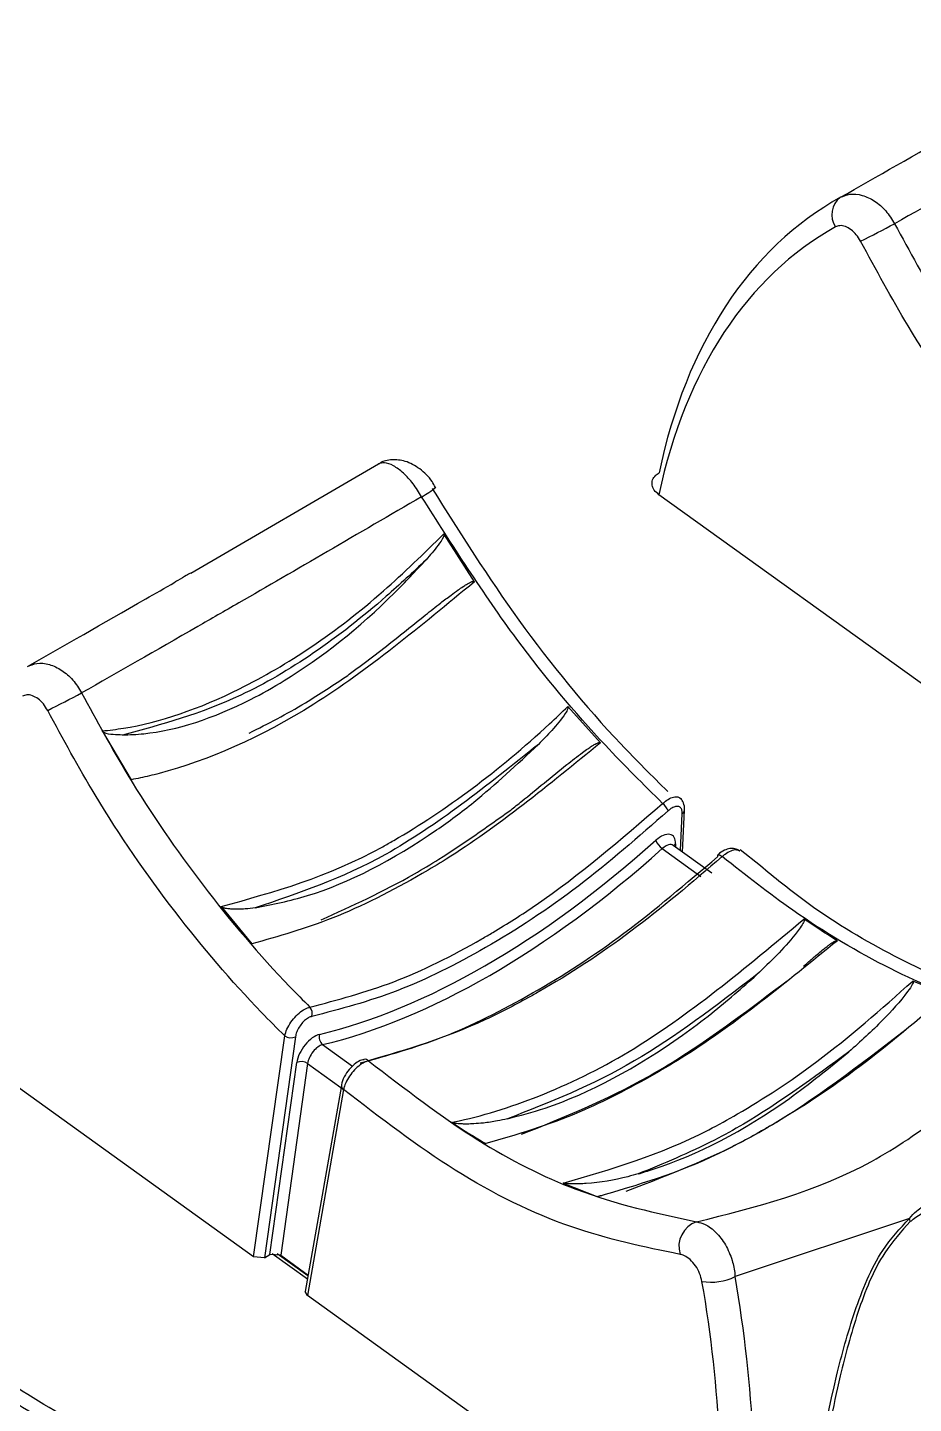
# Model space of a CAD drawing. Header units: inches. Extents: x 1.2 to 43.4, y 1.7 to 28.6.
# Drawn here: x 6.631 to 7.161, y 12.327 to 13.151 of the extents above; entities that cross this region are included whole.
import ezdxf

# ---------------------------------------------------------------- set-up
doc = ezdxf.new("R2010")
doc.units = ezdxf.units.IN
doc.header["$MEASUREMENT"] = 0

msp = doc.modelspace()

# ---------------------------------------------------------------- linework, layer by layer
for p, q in [((6.72834, 12.82424), (6.84084, 12.88963)), ((7.25315, 12.69555), (7.0089, 12.87119)), ((6.8983, 12.81897), (6.88004, 12.84778)), ((6.97382, 12.72249), (6.95429, 12.74421)), ((6.6753, 12.72959), (6.69272, 12.70033)), ((7.02179, 12.6579), (7.02288, 12.68011)), ((7.023, 12.65703), (7.02424, 12.68214)), ((7.01088, 12.65906), (7.03409, 12.64238)), ((7.01756, 12.66094), (7.01744, 12.661)), ((7.04063, 12.64435), (7.01751, 12.66097)), ((7.01882, 12.66186), (7.01873, 12.6601)), ((7.06968, 12.64867), (7.05748, 12.65831)), ((6.74652, 12.62437), (6.76499, 12.602)), ((6.76604, 12.41435), (6.52178, 12.58999)), ((7.18159, 12.57129), (7.1611, 12.57971)), ((6.76604, 12.41435), (6.78463, 12.54686)), ((6.79108, 12.54629), (6.77251, 12.41391)), ((6.80739, 12.54159), (6.82537, 12.52866)), ((6.77577, 12.41579), (6.79191, 12.53087)), ((6.79837, 12.53031), (6.78224, 12.41535)), ((6.79837, 12.53031), (6.81838, 12.51591)), ((6.81861, 12.51719), (6.79697, 12.39368)), ((6.81991, 12.51471), (6.79826, 12.39117)), ((6.95153, 12.45865), (6.97222, 12.45037)), ((7.15895, 12.43738), (7.05453, 12.40254)), ((6.77251, 12.41391), (6.76604, 12.41435)), ((6.77251, 12.41391), (6.77577, 12.41579)), ((6.78224, 12.41535), (6.77577, 12.41579)), ((6.77719, 12.41632), (6.79828, 12.40115)), ((6.7986, 12.40301), (6.78017, 12.41626)), ((6.78224, 12.41535), (6.79869, 12.40351)), ((6.79826, 12.39117), (6.79697, 12.39368)), ((7.04252, 12.21554), (6.79826, 12.39117))]:
    msp.add_line(p, q)
at = {"flags": 128}
msp.add_lwpolyline([(7.04414, 12.65524), (7.04423, 12.65531), (7.04457, 12.6554), (7.04502, 12.65533), (7.04557, 12.65512), (7.04618, 12.65477), (7.04684, 12.65429)], dxfattribs=at)
for centre, radius, start, end in [((7.12557, 13.03899), 0.0131, 127.16694, 213.88812), ((6.53104, 14.20772), 1.32734, 296.81052, 297.79995), ((6.84707, 12.90804), 0.04282, 297.3183, 310.98763), ((6.04393, 13.92652), 1.32734, 296.81052, 297.79995), ((7.00452, 12.6778), 0.01061, 21.58352, 51.65663), ((7.02163, 12.68242), 0.00263, 298.52795, 353.12018), ((7.01678, 12.66756), 0.01034, 199.66324, 235.23876), ((7.02035, 12.65926), 0.00302, 120.53146, 150.52482), ((7.04494, 12.65462), 0.00101, 142.1057, 203.26516), ((6.79544, 12.56027), 0.00575, 341.64453, 41.81688), ((6.78838, 12.55248), 0.00675, 236.30782, 293.64482), ((6.81096, 12.54603), 0.0057, 162.53574, 231.18198), ((6.79462, 12.52469), 0.00675, 56.30148, 113.65444), ((6.83272, 12.52965), 0.00314, 46.51717, 100.38599), ((6.82127, 12.517), 0.00267, 175.72769, 239.29038), ((7.1394, 12.43025), 0.0208, 14.67534, 20.01971), ((7.03653, 12.42054), 0.01568, 108.75919, 197.27757), ((7.04012, 12.43228), 0.03305, 260.54854, 295.84023)]:
    msp.add_arc(centre, radius, start, end)
for centre, major_axis, ratio, start_param, end_param in [((7.34958, 12.61704), (-0.22784, 0.4346), 0.609477, 0.015514, 0.635757), ((7.33951, 12.61176), (-0.22063, 0.42218), 0.610422, 0.01635, 0.636592), ((7.00903, 12.65569), (0.00789, 0.0113), 0.513883, 5.597097, 7.424621), ((6.93927, 12.9493), (0.26826, 0.38406), 0.513883, 3.664852, 4.283029), ((6.9425, 12.94705), (0.27095, 0.38779), 0.513775, 3.664923, 4.2831), ((7.01226, 12.65343), (0.00521, 0.00757), 0.519406, 6.272431, 7.420905), ((6.80159, 12.53593), (0.00789, 0.0113), 0.513883, 0.52326, 2.350784), ((6.80482, 12.53368), (0.00521, 0.00757), 0.519406, 0.519543, 2.347068), ((6.61192, 12.49743), (-0.28211, 0.53984), 0.610422, 3.882904, 4.230235), ((6.62199, 12.50271), (-0.28932, 0.55226), 0.609678, 3.882247, 4.229577)]:
    msp.add_ellipse(centre, major_axis=major_axis, ratio=ratio, start_param=start_param, end_param=end_param)
for points, knots in [([(7.35384, 13.1512), (7.31589, 13.12909), (7.2684, 13.10142), (7.20057, 13.06241), (7.17199, 13.04609), (7.1501, 13.03358)], [0, 0, 0, 0, 0.481828, 0.603063, 1, 1, 1, 1]), ([(7.11766, 13.04943), (7.13978, 13.06205), (7.16663, 13.07736), (7.20003, 13.09655), (7.2059, 13.09992)], [0, 0, 0, 0, 0.824174, 1, 1, 1, 1]), ([(7.11766, 13.04943), (7.11947, 13.05019), (7.12343, 13.05183), (7.13068, 13.05108), (7.1382, 13.04755), (7.14513, 13.04162), (7.14844, 13.03627), (7.1501, 13.03358)], [0, 0, 0, 0, 0.178684, 0.389457, 0.593993, 0.796184, 1, 1, 1, 1]), ([(7.12973, 13.02307), (7.12892, 13.02443), (7.1273, 13.02714), (7.12403, 13.03022), (7.12056, 13.03214), (7.11726, 13.0327), (7.1155, 13.03201), (7.11469, 13.03169)], [0, 0, 0, 0, 0.200876, 0.401617, 0.606568, 0.819277, 1, 1, 1, 1]), ([(7.1501, 13.03358), (7.15909, 13.01702), (7.18095, 12.97676), (7.22245, 12.91665), (7.26048, 12.8718), (7.28279, 12.84937), (7.28684, 12.84531)], [0, 0, 0, 0, 0.23639, 0.574702, 0.922827, 1, 1, 1, 1]), ([(7.27175, 12.82807), (7.26711, 12.8327), (7.24421, 12.85563), (7.20462, 12.90219), (7.16184, 12.96393), (7.13898, 13.00604), (7.12973, 13.02307)], [0, 0, 0, 0, 0.085075, 0.420489, 0.765632, 1, 1, 1, 1]), ([(6.86672, 12.87), (6.86505, 12.87267), (6.86171, 12.878), (6.85572, 12.88448), (6.84976, 12.88891), (6.84449, 12.89081), (6.84199, 12.89), (6.84084, 12.88963)], [0, 0, 0, 0, 0.203816, 0.406008, 0.610545, 0.821318, 1, 1, 1, 1]), ([(6.87496, 12.8756), (6.87432, 12.87678), (6.87197, 12.88112), (6.86581, 12.88702), (6.8575, 12.89159), (6.84919, 12.89242), (6.84344, 12.89148), (6.84125, 12.88974), (6.841, 12.88953)], [0, 0, 0, 0, 0.093418, 0.344977, 0.591035, 0.791068, 0.975801, 1, 1, 1, 1]), ([(7.0089, 12.87119), (7.00788, 12.87207), (7.00584, 12.87383), (7.00457, 12.877), (7.00487, 12.88012), (7.00651, 12.88263), (7.00827, 12.88381), (7.00897, 12.88427)], [0, 0, 0, 0, 0.21483, 0.429693, 0.644209, 0.858614, 1, 1, 1, 1]), ([(6.87299, 12.87486), (6.88982, 12.84816), (6.92411, 12.79374), (6.9735, 12.7337), (7.0048, 12.7026), (7.01419, 12.69327)], [0, 0, 0, 0, 0.402745, 0.820825, 1, 1, 1, 1]), ([(6.86672, 12.87), (6.82878, 12.84789), (6.78129, 12.82022), (6.71346, 12.78121), (6.68488, 12.76488), (6.66298, 12.75238)], [0, 0, 0, 0, 0.481828, 0.603061, 1, 1, 1, 1]), ([(7.0111, 12.68613), (6.99959, 12.69757), (6.96921, 12.72774), (6.91866, 12.78806), (6.88513, 12.84095), (6.86672, 12.87)], [0, 0, 0, 0, 0.215853, 0.569407, 1, 1, 1, 1]), ([(6.6753, 12.72959), (6.6795, 12.73009), (6.7053, 12.73311), (6.76145, 12.75256), (6.8285, 12.79729), (6.86804, 12.83603), (6.88004, 12.84778)], [0, 0, 0, 0, 0.066937, 0.41117, 0.821319, 1, 1, 1, 1]), ([(6.88004, 12.84778), (6.88008, 12.8477), (6.88016, 12.8475), (6.88011, 12.84683), (6.87919, 12.84444), (6.87556, 12.83931), (6.8718, 12.83497), (6.86933, 12.83212)], [0, 0, 0, 0, 0.013155, 0.033549, 0.099387, 0.40797, 1, 1, 1, 1]), ([(6.86933, 12.83212), (6.86144, 12.82474), (6.82547, 12.79111), (6.76159, 12.74701), (6.71081, 12.7334), (6.68753, 12.72715)], [0, 0, 0, 0, 0.132151, 0.602043, 1, 1, 1, 1]), ([(6.68753, 12.72715), (6.6917, 12.72734), (6.7153, 12.72837), (6.74866, 12.73942), (6.79976, 12.7681), (6.83614, 12.79666), (6.86309, 12.82545), (6.86933, 12.83212)], [0, 0, 0, 0, 0.076488, 0.432336, 0.539721, 0.893345, 1, 1, 1, 1]), ([(6.72834, 12.82424), (6.7275, 12.82376), (6.72551, 12.82263), (6.72195, 12.82059), (6.71942, 12.8191), (6.71878, 12.81872)], [0, 0, 0, 0, 0.350004, 0.834642, 1, 1, 1, 1]), ([(6.63054, 12.76823), (6.65267, 12.78085), (6.67952, 12.79616), (6.71291, 12.81534), (6.71878, 12.81872)], [0, 0, 0, 0, 0.824173, 1, 1, 1, 1]), ([(6.8983, 12.81897), (6.86614, 12.79234), (6.80144, 12.73877), (6.73617, 12.71096), (6.70185, 12.70218), (6.69633, 12.70107), (6.69272, 12.70033)], [0, 0, 0, 0, 0.45231, 0.909806, 0.941019, 1, 1, 1, 1]), ([(6.82238, 12.76293), (6.82458, 12.76454), (6.83559, 12.77258), (6.85106, 12.78473), (6.86752, 12.79793), (6.87707, 12.80552), (6.88361, 12.81055), (6.88809, 12.81384), (6.89116, 12.81595), (6.89329, 12.8173), (6.89477, 12.81815), (6.89581, 12.81867), (6.89655, 12.81897), (6.89714, 12.81916), (6.89759, 12.81924), (6.89794, 12.81921), (6.89814, 12.81914), (6.89826, 12.81904), (6.8983, 12.81899), (6.8983, 12.81897)], [0, 0, 0, 0, 0.091003, 0.455538, 0.633541, 0.753182, 0.833288, 0.886894, 0.922829, 0.947016, 0.963374, 0.974519, 0.98219, 0.987544, 0.993251, 0.995589, 0.997954, 0.999545, 1, 1, 1, 1]), ([(6.63054, 12.76823), (6.63236, 12.76898), (6.63631, 12.77063), (6.64357, 12.76987), (6.65109, 12.76635), (6.65802, 12.76042), (6.66132, 12.75506), (6.66298, 12.75238)], [0, 0, 0, 0, 0.178682, 0.389455, 0.593993, 0.796184, 1, 1, 1, 1]), ([(6.76344, 12.72832), (6.77459, 12.73398), (6.79398, 12.74383), (6.81391, 12.75723), (6.82238, 12.76293)], [0, 0, 0, 0, 0.575004, 1, 1, 1, 1]), ([(6.64262, 12.74186), (6.64181, 12.74322), (6.64019, 12.74594), (6.63692, 12.74902), (6.63344, 12.75094), (6.63015, 12.7515), (6.62839, 12.7508), (6.62758, 12.75048)], [0, 0, 0, 0, 0.200876, 0.401617, 0.606568, 0.819277, 1, 1, 1, 1]), ([(6.66298, 12.75238), (6.67198, 12.73582), (6.69384, 12.69555), (6.73534, 12.63545), (6.77337, 12.59059), (6.79568, 12.56817), (6.79973, 12.5641)], [0, 0, 0, 0, 0.2363896, 0.5747024, 0.9228274, 1, 1, 1, 1]), ([(6.78463, 12.54686), (6.78, 12.5515), (6.75709, 12.57443), (6.71751, 12.62098), (6.67473, 12.68272), (6.65186, 12.72483), (6.64262, 12.74186)], [0, 0, 0, 0, 0.085075, 0.420489, 0.765632, 1, 1, 1, 1]), ([(6.74652, 12.62437), (6.77838, 12.63312), (6.81229, 12.64243), (6.87896, 12.68044), (6.91693, 12.70862), (6.95065, 12.74074), (6.95429, 12.74421)], [0, 0, 0, 0, 0.473156, 0.503815, 0.94637, 1, 1, 1, 1]), ([(6.95429, 12.74421), (6.95433, 12.74416), (6.95442, 12.74401), (6.95445, 12.74357), (6.95409, 12.74217), (6.95109, 12.73728), (6.94509, 12.73015), (6.93939, 12.72432), (6.93668, 12.72155)], [0, 0, 0, 0, 0.007118, 0.017078, 0.044401, 0.156035, 0.599099, 1, 1, 1, 1]), ([(6.68753, 12.72715), (6.68567, 12.72722), (6.68194, 12.72736), (6.67806, 12.72766), (6.67579, 12.72907), (6.67549, 12.72931), (6.67534, 12.72953), (6.6753, 12.72959)], [0, 0, 0, 0, 0.465924, 0.933707, 0.960491, 0.987521, 1, 1, 1, 1]), ([(6.97382, 12.72249), (6.94288, 12.69719), (6.90708, 12.66792), (6.85354, 12.636), (6.81339, 12.61559), (6.78091, 12.60647), (6.76499, 12.602)], [0, 0, 0, 0, 0.428706, 0.496172, 0.752972, 1, 1, 1, 1]), ([(6.93668, 12.72155), (6.90598, 12.69698), (6.84845, 12.65094), (6.79286, 12.63227), (6.76694, 12.62357)], [0, 0, 0, 0, 0.533597, 1, 1, 1, 1]), ([(6.76694, 12.62357), (6.7773, 12.62562), (6.81157, 12.63242), (6.85714, 12.65635), (6.90373, 12.69069), (6.92384, 12.70952), (6.93668, 12.72155)], [0, 0, 0, 0, 0.1942235, 0.641954, 0.7712918, 1, 1, 1, 1]), ([(6.92014, 12.6822), (6.92233, 12.68396), (6.93333, 12.69278), (6.94744, 12.70454), (6.96089, 12.71512), (6.96591, 12.71873), (6.96827, 12.72031), (6.96992, 12.72132), (6.97108, 12.72194), (6.97191, 12.72232), (6.97257, 12.72256), (6.97306, 12.72267), (6.97345, 12.72267), (6.97368, 12.72261), (6.97378, 12.72252), (6.97382, 12.72249)], [0, 0, 0, 0, 0.129538, 0.648396, 0.820156, 0.877625, 0.916416, 0.942713, 0.960627, 0.972932, 0.981484, 0.990424, 0.994075, 0.997774, 1, 1, 1, 1]), ([(6.79973, 12.5641), (6.8163, 12.56842), (6.84945, 12.57705), (6.88715, 12.59579), (6.91581, 12.61258), (6.95216, 12.63549), (6.98595, 12.66452), (7.0111, 12.68613)], [0, 0, 0, 0, 0.24841, 0.496821, 0.527006, 0.647843, 1, 1, 1, 1]), ([(7.0111, 12.68613), (7.01224, 12.68704), (7.0145, 12.68885), (7.01772, 12.69013), (7.02026, 12.69031), (7.02123, 12.68947), (7.02164, 12.6891)], [0, 0, 0, 0, 0.267155, 0.534211, 0.800943, 1, 1, 1, 1]), ([(7.02288, 12.68011), (7.02288, 12.68058), (7.02287, 12.68186), (7.02222, 12.68343), (7.02083, 12.68441), (7.01891, 12.68444), (7.01667, 12.68358), (7.01515, 12.68233), (7.01439, 12.68171)], [0, 0, 0, 0, 0.108564, 0.292204, 0.471509, 0.647887, 0.823947, 1, 1, 1, 1]), ([(7.02164, 12.6891), (7.02184, 12.68903), (7.02211, 12.68893), (7.02219, 12.68862), (7.02221, 12.68854)], [0, 0, 0, 0, 0.725078, 1, 1, 1, 1]), ([(7.02416, 12.68212), (7.0242, 12.6823), (7.02448, 12.68384), (7.02375, 12.68624), (7.02269, 12.68862), (7.02174, 12.68921), (7.02171, 12.68922)], [0, 0, 0, 0, 0.0654628, 0.570659, 0.9891449, 1, 1, 1, 1]), ([(7.01439, 12.68171), (6.99659, 12.66612), (6.96047, 12.63447), (6.90563, 12.59874), (6.85138, 12.57159), (6.81789, 12.56288), (6.8009, 12.55846)], [0, 0, 0, 0, 0.247957, 0.503298, 0.748099, 1, 1, 1, 1]), ([(6.80653, 12.61641), (6.82501, 12.62478), (6.84817, 12.63528), (6.8864, 12.65824), (6.90572, 12.67196), (6.92014, 12.6822)], [0, 0, 0, 0, 0.499888, 0.626785, 1, 1, 1, 1]), ([(7.05737, 12.65745), (7.0573, 12.65753), (7.05657, 12.65842), (7.05435, 12.65911), (7.05127, 12.65922), (7.04791, 12.65804), (7.04542, 12.65659), (7.04421, 12.65529), (7.04415, 12.65522)], [0, 0, 0, 0, 0.02073, 0.241941, 0.444683, 0.678766, 0.982522, 1, 1, 1, 1]), ([(6.82992, 12.53063), (6.84624, 12.53512), (6.87934, 12.54422), (6.93292, 12.57109), (6.98856, 12.6069), (7.02535, 12.63829), (7.044, 12.65422)], [0, 0, 0, 0, 0.243758, 0.494259, 0.743515, 1, 1, 1, 1]), ([(7.04684, 12.65429), (7.02864, 12.63876), (6.99225, 12.60771), (6.95311, 12.58241), (6.92416, 12.5661), (6.88888, 12.54772), (6.85785, 12.53865), (6.83488, 12.53193)], [0, 0, 0, 0, 0.252922, 0.505843, 0.535964, 0.656537, 1, 1, 1, 1]), ([(7.05707, 12.65768), (7.0564, 12.65797), (7.05502, 12.65859), (7.05194, 12.65781), (7.04908, 12.65618), (7.04739, 12.65475), (7.04684, 12.65429)], [0, 0, 0, 0, 0.27288, 0.566395, 0.859061, 1, 1, 1, 1]), ([(7.23964, 12.55555), (7.2276, 12.55812), (7.19788, 12.56448), (7.14725, 12.58576), (7.09435, 12.6168), (7.06091, 12.64318), (7.04684, 12.65429)], [0, 0, 0, 0, 0.196948, 0.486122, 0.783685, 1, 1, 1, 1]), ([(7.2486, 12.55951), (7.24773, 12.55957), (7.23192, 12.56071), (7.1976, 12.57222), (7.14702, 12.59497), (7.10373, 12.62092), (7.07814, 12.64177), (7.06968, 12.64867)], [0, 0, 0, 0, 0.016398, 0.30019, 0.579936, 0.861127, 1, 1, 1, 1]), ([(6.76694, 12.62357), (6.76498, 12.62332), (6.76151, 12.62289), (6.757, 12.62269), (6.75372, 12.62274), (6.75147, 12.62292), (6.74992, 12.62313), (6.74884, 12.62334), (6.74808, 12.62354), (6.74749, 12.62375), (6.74706, 12.62394), (6.74676, 12.62415), (6.74661, 12.62427), (6.74654, 12.62435), (6.74652, 12.62437)], [0, 0, 0, 0, 0.2985044, 0.5281927, 0.6830243, 0.7873203, 0.8575975, 0.9050391, 0.9371796, 0.9591231, 0.9814322, 0.9902008, 0.9968866, 1, 1, 1, 1]), ([(6.88468, 12.49497), (6.88518, 12.49507), (6.90205, 12.49849), (6.93702, 12.50935), (7.00785, 12.54338), (7.06091, 12.58773), (7.09579, 12.61689)], [0, 0, 0, 0, 0.007573, 0.255602, 0.510614, 1, 1, 1, 1]), ([(7.09579, 12.61689), (7.09583, 12.61685), (7.09593, 12.61676), (7.096, 12.61649), (7.09591, 12.61564), (7.09431, 12.61245), (7.08564, 12.60085), (7.07565, 12.59127), (7.06765, 12.58361)], [0, 0, 0, 0, 0.0044338, 0.0101738, 0.0210065, 0.0680576, 0.2539981, 1, 1, 1, 1]), ([(7.1158, 12.60386), (7.11535, 12.60413), (7.10933, 12.60785), (7.10266, 12.61219), (7.09644, 12.61644), (7.09579, 12.61689)], [0, 0, 0, 0, 0.0662715, 0.9017691, 1, 1, 1, 1]), ([(7.1158, 12.60386), (7.08524, 12.57894), (7.04853, 12.549), (6.99709, 12.51838), (6.95604, 12.49713), (6.92371, 12.48766), (6.90526, 12.48226)], [0, 0, 0, 0, 0.4203185, 0.5050783, 0.7177236, 1, 1, 1, 1]), ([(7.09553, 12.58855), (7.09683, 12.5897), (7.09975, 12.59227), (7.10386, 12.59579), (7.10748, 12.59877), (7.11, 12.60073), (7.11176, 12.602), (7.11299, 12.60282), (7.11387, 12.60334), (7.11457, 12.60368), (7.11508, 12.60388), (7.11547, 12.60393), (7.11567, 12.60392), (7.11576, 12.60387), (7.1158, 12.60386)], [0, 0, 0, 0, 0.206333, 0.462948, 0.63617, 0.753255, 0.832574, 0.886515, 0.923421, 0.948916, 0.975532, 0.986145, 0.994938, 1, 1, 1, 1]), ([(7.06765, 12.58361), (7.04305, 12.56483), (6.99265, 12.52635), (6.94338, 12.50702), (6.91815, 12.49712)], [0, 0, 0, 0, 0.487975, 1, 1, 1, 1]), ([(6.91815, 12.49712), (6.92561, 12.49911), (6.95904, 12.50799), (7.00134, 12.53095), (7.04387, 12.56268), (7.05863, 12.57568), (7.06765, 12.58361)], [0, 0, 0, 0, 0.15672, 0.702166, 0.818098, 1, 1, 1, 1]), ([(6.92652, 12.48784), (6.95166, 12.49791), (6.98265, 12.51033), (7.03648, 12.54267), (7.06419, 12.56362), (7.08568, 12.57986)], [0, 0, 0, 0, 0.491015, 0.605204, 1, 1, 1, 1]), ([(6.95153, 12.45865), (6.98024, 12.46692), (7.01443, 12.47677), (7.06599, 12.5055), (7.10734, 12.53227), (7.142, 12.56285), (7.1611, 12.57971)], [0, 0, 0, 0, 0.422732, 0.503535, 0.726272, 1, 1, 1, 1]), ([(7.1611, 12.57971), (7.16114, 12.57969), (7.16123, 12.57963), (7.1613, 12.57944), (7.16128, 12.57894), (7.16038, 12.57683), (7.15469, 12.56879), (7.14202, 12.55465), (7.1296, 12.54345), (7.12276, 12.53728)], [0, 0, 0, 0, 0.00301, 0.006718, 0.013208, 0.034266, 0.132436, 0.522428, 1, 1, 1, 1]), ([(7.18159, 12.57129), (7.16418, 12.55647), (7.12936, 12.52682), (7.09195, 12.50226), (7.0639, 12.48607), (7.02751, 12.46662), (6.9959, 12.45733), (6.97222, 12.45037)], [0, 0, 0, 0, 0.242688, 0.485374, 0.515757, 0.637392, 1, 1, 1, 1]), ([(6.78463, 12.54686), (6.78501, 12.54818), (6.78578, 12.55081), (6.78829, 12.55508), (6.79147, 12.55895), (6.79499, 12.56198), (6.79781, 12.56357), (6.79928, 12.56398), (6.79973, 12.5641)], [0, 0, 0, 0, 0.186971, 0.374498, 0.560674, 0.743141, 0.921854, 1, 1, 1, 1]), ([(6.8009, 12.55846), (6.80059, 12.55838), (6.79957, 12.55812), (6.79766, 12.55704), (6.79532, 12.55492), (6.79327, 12.55218), (6.7917, 12.54913), (6.79129, 12.54724), (6.79108, 12.54629)], [0, 0, 0, 0, 0.077736, 0.255454, 0.437192, 0.623376, 0.81173, 1, 1, 1, 1]), ([(7.03149, 12.43538), (7.06681, 12.44422), (7.10971, 12.45496), (7.17997, 12.49774), (7.21311, 12.52985), (7.23964, 12.55555)], [0, 0, 0, 0, 0.482263, 0.585619, 1, 1, 1, 1]), ([(6.98924, 12.4538), (7.01722, 12.46442), (7.07126, 12.48492), (7.12919, 12.52939), (7.15712, 12.55084)], [0, 0, 0, 0, 0.517847, 1, 1, 1, 1]), ([(6.99647, 12.46412), (6.99942, 12.46501), (7.02845, 12.47383), (7.07189, 12.49592), (7.1109, 12.52764), (7.12276, 12.53728)], [0, 0, 0, 0, 0.073059, 0.718365, 1, 1, 1, 1]), ([(7.12276, 12.53728), (7.10167, 12.52184), (7.07476, 12.50214), (7.03246, 12.47882), (7.01163, 12.47031), (6.99647, 12.46412)], [0, 0, 0, 0, 0.497033, 0.634013, 1, 1, 1, 1]), ([(6.83217, 12.53254), (6.8317, 12.53249), (6.82997, 12.53231), (6.82695, 12.53036), (6.82319, 12.52696), (6.82026, 12.5223), (6.81868, 12.51894), (6.81865, 12.51729), (6.81865, 12.51719)], [0, 0, 0, 0, 0.0740401, 0.2704559, 0.5112277, 0.7466719, 0.985226, 1, 1, 1, 1]), ([(6.83488, 12.53193), (6.83381, 12.53156), (6.83167, 12.53084), (6.82812, 12.52818), (6.82482, 12.5247), (6.8221, 12.52067), (6.82052, 12.51721), (6.82006, 12.51533), (6.81991, 12.51471)], [0, 0, 0, 0, 0.1814901, 0.3629629, 0.5444262, 0.7262111, 0.9085001, 1, 1, 1, 1]), ([(6.83488, 12.53193), (6.85662, 12.51515), (6.89749, 12.4836), (6.96451, 12.44981), (7.00752, 12.44054), (7.03149, 12.43538)], [0, 0, 0, 0, 0.33474, 0.6292757, 1, 1, 1, 1]), ([(7.02156, 12.41588), (6.99991, 12.42036), (6.95579, 12.4295), (6.8869, 12.46313), (6.84209, 12.49763), (6.81991, 12.51471)], [0, 0, 0, 0, 0.327408, 0.667083, 1, 1, 1, 1]), ([(6.91815, 12.49712), (6.91613, 12.49669), (6.91133, 12.49565), (6.90462, 12.49466), (6.89856, 12.49413), (6.89439, 12.49398), (6.89149, 12.49401), (6.88947, 12.4941), (6.88804, 12.49422), (6.88703, 12.49435), (6.88625, 12.49448), (6.88566, 12.4946), (6.88521, 12.49473), (6.88493, 12.49484), (6.88476, 12.49492), (6.8847, 12.49496), (6.88468, 12.49497)], [0, 0, 0, 0, 0.190856, 0.453323, 0.630185, 0.74942, 0.82991, 0.88436, 0.921321, 0.946534, 0.96387, 0.980082, 0.988491, 0.994462, 0.998622, 1, 1, 1, 1]), ([(6.88468, 12.49497), (6.88524, 12.4946), (6.89155, 12.49051), (6.89842, 12.48626), (6.90472, 12.48257), (6.90526, 12.48226)], [0, 0, 0, 0, 0.082514, 0.920631, 1, 1, 1, 1]), ([(6.99647, 12.46412), (6.99441, 12.46355), (6.98412, 12.46071), (6.97257, 12.45872), (6.96163, 12.45815), (6.95865, 12.4581), (6.95656, 12.45813), (6.95509, 12.45819), (6.95405, 12.45825), (6.9533, 12.45832), (6.9527, 12.45839), (6.95224, 12.45846), (6.95187, 12.45854), (6.95166, 12.4586), (6.95156, 12.45864), (6.95153, 12.45865)], [0, 0, 0, 0, 0.1435116, 0.7184332, 0.8088859, 0.8698401, 0.9110308, 0.9389888, 0.9580662, 0.9711905, 0.9803445, 0.990103, 0.9940473, 0.9980287, 1, 1, 1, 1]), ([(6.97222, 12.45037), (6.97218, 12.45039), (6.97207, 12.45043), (6.97199, 12.45053), (6.9722, 12.45076), (6.97307, 12.45098), (6.97414, 12.45115), (6.97461, 12.45123)], [0, 0, 0, 0, 0.0303557, 0.072773, 0.1864894, 0.6405158, 1, 1, 1, 1]), ([(7.15895, 12.43738), (7.16033, 12.43894), (7.16392, 12.44299), (7.16955, 12.446), (7.17335, 12.44628), (7.17452, 12.44636)], [0, 0, 0, 0, 0.3040346, 0.787469, 1, 1, 1, 1]), ([(7.0958, 12.23325), (7.09625, 12.23624), (7.1013, 12.26987), (7.1088, 12.3205), (7.1255, 12.38155), (7.13935, 12.41619), (7.15337, 12.43134), (7.15895, 12.43738)], [0, 0, 0, 0, 0.047044, 0.53055, 0.70693, 0.883364, 1, 1, 1, 1]), ([(7.1745, 12.44417), (7.16996, 12.44212), (7.16483, 12.4398), (7.16008, 12.43597), (7.15953, 12.43552)], [0, 0, 0, 0, 0.882838, 1, 1, 1, 1]), ([(7.03149, 12.43538), (7.03318, 12.43497), (7.03713, 12.43403), (7.0433, 12.42936), (7.04903, 12.42181), (7.05287, 12.41288), (7.05424, 12.40625), (7.05449, 12.40303), (7.05453, 12.40254)], [0, 0, 0, 0, 0.155393, 0.361995, 0.574126, 0.787347, 0.968025, 1, 1, 1, 1]), ([(7.15953, 12.43552), (7.15416, 12.42964), (7.14058, 12.41477), (7.12732, 12.38081), (7.11541, 12.3366), (7.1061, 12.28633), (7.1011, 12.25238), (7.0986, 12.23538)], [0, 0, 0, 0, 0.114747, 0.290047, 0.466606, 0.73294, 1, 1, 1, 1]), ([(7.0347, 12.39969), (7.0343, 12.4013), (7.03352, 12.40453), (7.03095, 12.40916), (7.02773, 12.41289), (7.02442, 12.4152), (7.02242, 12.41568), (7.02156, 12.41588)], [0, 0, 0, 0, 0.214995, 0.430074, 0.642164, 0.846816, 1, 1, 1, 1]), ([(6.75253, 12.27434), (6.74049, 12.27692), (6.71077, 12.28328), (6.66014, 12.30456), (6.60724, 12.3356), (6.5738, 12.36198), (6.55973, 12.37309)], [0, 0, 0, 0, 0.196948, 0.486122, 0.783685, 1, 1, 1, 1]), ([(6.76148, 12.2783), (6.76062, 12.27836), (6.7448, 12.27951), (6.71048, 12.29102), (6.65991, 12.31376), (6.61662, 12.33972), (6.59103, 12.36057), (6.58257, 12.36746)], [0, 0, 0, 0, 0.016399, 0.30019, 0.579936, 0.861127, 1, 1, 1, 1])]:
    msp.add_open_spline(points, degree=3, knots=knots)

doc.saveas('drawing.dxf')
